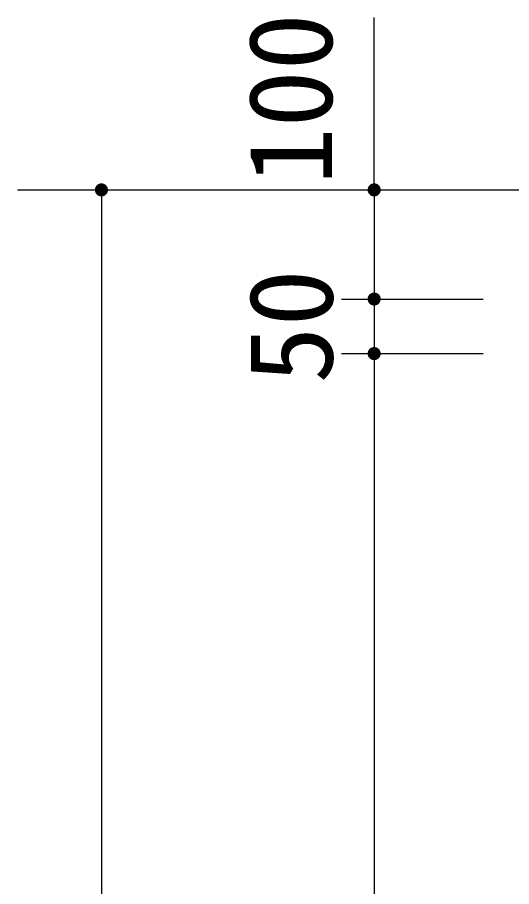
# Model space of a CAD drawing. Units: millimetres, scale not verified. Extents: x -8910 to 8910, y -6308 to 6308.
# Drawn here: x -7257 to -6804, y -1851 to -1054 of the extents above; entities that cross this region are included whole.
import ezdxf
from ezdxf.enums import TextEntityAlignment as Align

# ---------------------------------------------------------------- set-up
doc = ezdxf.new("R2010")
doc.units = ezdxf.units.MM
doc.header["$LTSCALE"] = 30
doc.layers.add('0-0_製作', color=5, linetype='Continuous', lineweight=25)
doc.layers.add('0-2_機器', color=2, linetype='Continuous', lineweight=25)
doc.styles.add('ＭＳ ゴシック', font='')
doc.styles.get('ＭＳ ゴシック').set_extended_font_data('MS Gothic')

msp = doc.modelspace()

# ---------------------------------------------------------------- linework, layer by layer
at = {"layer": '0-0_製作', "color": 2}
for p, q in [((-6930.27, -1212.48), (-6930.27, -1054.39)), ((-7210.27, -1212.48), (-6404.45, -1212.48)), ((-7180.27, -1212.48), (-7180.27, -3652.48)), ((-6930.27, -1212.48), (-6930.27, -1312.48)), ((-6960.27, -1312.48), (-6830.27, -1312.48)), ((-6930.27, -1312.48), (-6930.27, -1362.48)), ((-6960.27, -1362.48), (-6830.27, -1362.48)), ((-6930.27, -1362.48), (-6930.27, -3402.48))]:
    msp.add_line(p, q, dxfattribs=at)
at = {"layer": '0-0_製作'}
for points in [[(-7185.97, -1210.62), (-7180.27, -1212.48), (-7186.16, -1211.35)], [(-7185.7, -1209.92), (-7180.27, -1212.48), (-7185.97, -1210.62)], [(-7185.33, -1209.26), (-7180.27, -1212.48), (-7185.7, -1209.92)], [(-7184.89, -1208.65), (-7180.27, -1212.48), (-7185.33, -1209.26)], [(-7184.37, -1208.1), (-7180.27, -1212.48), (-7184.89, -1208.65)], [(-7183.79, -1207.62), (-7180.27, -1212.48), (-7184.37, -1208.1)], [(-7183.16, -1207.22), (-7180.27, -1212.48), (-7183.79, -1207.62)], [(-7182.48, -1206.9), (-7180.27, -1212.48), (-7183.16, -1207.22)], [(-7181.76, -1206.66), (-7180.27, -1212.48), (-7182.48, -1206.9)], [(-7181.02, -1206.52), (-7180.27, -1212.48), (-7181.76, -1206.66)], [(-7181.02, -1206.52), (-7180.27, -1206.48), (-7180.27, -1212.48)], [(-7180.27, -1206.48), (-7174.27, -1212.48), (-7180.27, -1212.48)], [(-7179.89, -1206.49), (-7174.27, -1212.48), (-7180.27, -1206.48)], [(-7179.14, -1206.58), (-7174.27, -1212.48), (-7179.89, -1206.49)], [(-7178.41, -1206.77), (-7174.27, -1212.48), (-7179.14, -1206.58)], [(-7177.71, -1207.05), (-7174.27, -1212.48), (-7178.41, -1206.77)], [(-7177.05, -1207.41), (-7174.27, -1212.48), (-7177.71, -1207.05)], [(-7176.44, -1207.85), (-7174.27, -1212.48), (-7177.05, -1207.41)], [(-7175.89, -1208.37), (-7174.27, -1212.48), (-7176.44, -1207.85)], [(-7175.41, -1208.95), (-7174.27, -1212.48), (-7175.89, -1208.37)], [(-7175.01, -1209.59), (-7174.27, -1212.48), (-7175.41, -1208.95)], [(-7174.69, -1210.27), (-7174.27, -1212.48), (-7175.01, -1209.59)], [(-7174.46, -1210.98), (-7174.27, -1212.48), (-7174.69, -1210.27)], [(-6935.97, -1210.62), (-6930.27, -1212.48), (-6936.16, -1211.35)], [(-6935.7, -1209.92), (-6930.27, -1212.48), (-6935.97, -1210.62)], [(-6935.33, -1209.26), (-6930.27, -1212.48), (-6935.7, -1209.92)], [(-6934.89, -1208.65), (-6930.27, -1212.48), (-6935.33, -1209.26)], [(-6934.37, -1208.1), (-6930.27, -1212.48), (-6934.89, -1208.65)], [(-6933.79, -1207.62), (-6930.27, -1212.48), (-6934.37, -1208.1)], [(-6933.16, -1207.22), (-6930.27, -1212.48), (-6933.79, -1207.62)], [(-6932.48, -1206.9), (-6930.27, -1212.48), (-6933.16, -1207.22)], [(-6931.76, -1206.66), (-6930.27, -1212.48), (-6932.48, -1206.9)], [(-6931.02, -1206.52), (-6930.27, -1212.48), (-6931.76, -1206.66)], [(-6931.02, -1206.52), (-6930.27, -1206.48), (-6930.27, -1212.48)], [(-6930.27, -1206.48), (-6924.27, -1212.48), (-6930.27, -1212.48)], [(-6929.89, -1206.49), (-6924.27, -1212.48), (-6930.27, -1206.48)], [(-6929.14, -1206.58), (-6924.27, -1212.48), (-6929.89, -1206.49)], [(-6928.41, -1206.77), (-6924.27, -1212.48), (-6929.14, -1206.58)], [(-6927.71, -1207.05), (-6924.27, -1212.48), (-6928.41, -1206.77)], [(-6927.05, -1207.41), (-6924.27, -1212.48), (-6927.71, -1207.05)], [(-6926.44, -1207.85), (-6924.27, -1212.48), (-6927.05, -1207.41)], [(-6925.89, -1208.37), (-6924.27, -1212.48), (-6926.44, -1207.85)], [(-6925.41, -1208.95), (-6924.27, -1212.48), (-6925.89, -1208.37)], [(-6925.01, -1209.59), (-6924.27, -1212.48), (-6925.41, -1208.95)], [(-6924.69, -1210.27), (-6924.27, -1212.48), (-6925.01, -1209.59)], [(-6924.46, -1210.98), (-6924.27, -1212.48), (-6924.69, -1210.27)], [(-7186.26, -1212.1), (-7180.27, -1212.48), (-7186.27, -1212.48)], [(-7186.27, -1212.48), (-7186.08, -1213.97), (-7186.22, -1213.23)], [(-7186.27, -1212.48), (-7185.85, -1214.68), (-7186.08, -1213.97)], [(-7180.27, -1212.48), (-7185.85, -1214.68), (-7186.27, -1212.48)], [(-7186.16, -1211.35), (-7180.27, -1212.48), (-7186.26, -1212.1)], [(-7180.27, -1212.48), (-7185.52, -1215.37), (-7185.85, -1214.68)], [(-7180.27, -1212.48), (-7185.12, -1216), (-7185.52, -1215.37)], [(-7180.27, -1212.48), (-7184.64, -1216.58), (-7185.12, -1216)], [(-7180.27, -1212.48), (-7184.09, -1217.1), (-7184.64, -1216.58)], [(-7180.27, -1212.48), (-7183.48, -1217.54), (-7184.09, -1217.1)], [(-7180.27, -1212.48), (-7182.82, -1217.91), (-7183.48, -1217.54)], [(-7180.27, -1212.48), (-7182.12, -1218.18), (-7182.82, -1217.91)], [(-7180.27, -1212.48), (-7181.39, -1218.37), (-7182.12, -1218.18)], [(-7180.27, -1212.48), (-7180.64, -1218.46), (-7181.39, -1218.37)], [(-7180.27, -1212.48), (-7180.27, -1218.48), (-7180.64, -1218.46)], [(-7180.27, -1212.48), (-7179.51, -1218.43), (-7180.27, -1218.48)], [(-7180.27, -1212.48), (-7178.77, -1218.29), (-7179.51, -1218.43)], [(-7174.27, -1212.48), (-7178.77, -1218.29), (-7180.27, -1212.48)], [(-7174.27, -1212.48), (-7178.06, -1218.05), (-7178.77, -1218.29)], [(-7174.27, -1212.48), (-7177.38, -1217.73), (-7178.06, -1218.05)], [(-7174.27, -1212.48), (-7176.74, -1217.33), (-7177.38, -1217.73)], [(-7174.27, -1212.48), (-7176.16, -1216.85), (-7176.74, -1217.33)], [(-7174.27, -1212.48), (-7175.64, -1216.3), (-7176.16, -1216.85)], [(-7174.27, -1212.48), (-7175.2, -1215.69), (-7175.64, -1216.3)], [(-7174.27, -1212.48), (-7174.84, -1215.03), (-7175.2, -1215.69)], [(-7174.27, -1212.48), (-7174.56, -1214.33), (-7174.84, -1215.03)], [(-7174.27, -1212.48), (-7174.37, -1213.6), (-7174.56, -1214.33)], [(-7174.46, -1210.98), (-7174.31, -1211.72), (-7174.27, -1212.48)], [(-7174.27, -1212.48), (-7174.28, -1212.85), (-7174.37, -1213.6)], [(-6936.26, -1212.1), (-6930.27, -1212.48), (-6936.27, -1212.48)], [(-6936.27, -1212.48), (-6936.08, -1213.97), (-6936.22, -1213.23)], [(-6936.27, -1212.48), (-6935.85, -1214.68), (-6936.08, -1213.97)], [(-6930.27, -1212.48), (-6935.85, -1214.68), (-6936.27, -1212.48)], [(-6936.16, -1211.35), (-6930.27, -1212.48), (-6936.26, -1212.1)], [(-6930.27, -1212.48), (-6935.52, -1215.37), (-6935.85, -1214.68)], [(-6930.27, -1212.48), (-6935.12, -1216), (-6935.52, -1215.37)], [(-6930.27, -1212.48), (-6934.64, -1216.58), (-6935.12, -1216)], [(-6930.27, -1212.48), (-6934.09, -1217.1), (-6934.64, -1216.58)], [(-6930.27, -1212.48), (-6933.48, -1217.54), (-6934.09, -1217.1)], [(-6930.27, -1212.48), (-6932.82, -1217.91), (-6933.48, -1217.54)], [(-6930.27, -1212.48), (-6932.12, -1218.18), (-6932.82, -1217.91)], [(-6930.27, -1212.48), (-6931.39, -1218.37), (-6932.12, -1218.18)], [(-6930.27, -1212.48), (-6930.64, -1218.46), (-6931.39, -1218.37)], [(-6930.27, -1212.48), (-6930.27, -1218.48), (-6930.64, -1218.46)], [(-6930.27, -1212.48), (-6929.51, -1218.43), (-6930.27, -1218.48)], [(-6930.27, -1212.48), (-6928.77, -1218.29), (-6929.51, -1218.43)], [(-6924.27, -1212.48), (-6928.77, -1218.29), (-6930.27, -1212.48)], [(-6924.27, -1212.48), (-6928.06, -1218.05), (-6928.77, -1218.29)], [(-6924.27, -1212.48), (-6927.38, -1217.73), (-6928.06, -1218.05)], [(-6924.27, -1212.48), (-6926.74, -1217.33), (-6927.38, -1217.73)], [(-6924.27, -1212.48), (-6926.16, -1216.85), (-6926.74, -1217.33)], [(-6924.27, -1212.48), (-6925.64, -1216.3), (-6926.16, -1216.85)], [(-6924.27, -1212.48), (-6925.2, -1215.69), (-6925.64, -1216.3)], [(-6924.27, -1212.48), (-6924.84, -1215.03), (-6925.2, -1215.69)], [(-6924.27, -1212.48), (-6924.56, -1214.33), (-6924.84, -1215.03)], [(-6924.27, -1212.48), (-6924.37, -1213.6), (-6924.56, -1214.33)], [(-6924.46, -1210.98), (-6924.31, -1211.72), (-6924.27, -1212.48)], [(-6924.27, -1212.48), (-6924.28, -1212.85), (-6924.37, -1213.6)], [(-6936.26, -1312.1), (-6930.27, -1312.48), (-6936.27, -1312.48)], [(-6936.27, -1312.48), (-6936.08, -1313.97), (-6936.22, -1313.23)], [(-6936.27, -1312.48), (-6935.85, -1314.68), (-6936.08, -1313.97)], [(-6930.27, -1312.48), (-6935.85, -1314.68), (-6936.27, -1312.48)], [(-6936.16, -1311.35), (-6930.27, -1312.48), (-6936.26, -1312.1)], [(-6935.97, -1310.62), (-6930.27, -1312.48), (-6936.16, -1311.35)], [(-6935.7, -1309.92), (-6930.27, -1312.48), (-6935.97, -1310.62)], [(-6930.27, -1312.48), (-6935.52, -1315.37), (-6935.85, -1314.68)], [(-6935.33, -1309.26), (-6930.27, -1312.48), (-6935.7, -1309.92)], [(-6930.27, -1312.48), (-6935.12, -1316), (-6935.52, -1315.37)], [(-6934.89, -1308.65), (-6930.27, -1312.48), (-6935.33, -1309.26)], [(-6930.27, -1312.48), (-6934.64, -1316.58), (-6935.12, -1316)], [(-6934.37, -1308.1), (-6930.27, -1312.48), (-6934.89, -1308.65)], [(-6930.27, -1312.48), (-6934.09, -1317.1), (-6934.64, -1316.58)], [(-6933.79, -1307.62), (-6930.27, -1312.48), (-6934.37, -1308.1)], [(-6930.27, -1312.48), (-6933.48, -1317.54), (-6934.09, -1317.1)], [(-6933.16, -1307.22), (-6930.27, -1312.48), (-6933.79, -1307.62)], [(-6930.27, -1312.48), (-6932.82, -1317.91), (-6933.48, -1317.54)], [(-6932.48, -1306.9), (-6930.27, -1312.48), (-6933.16, -1307.22)], [(-6930.27, -1312.48), (-6932.12, -1318.18), (-6932.82, -1317.91)], [(-6931.76, -1306.66), (-6930.27, -1312.48), (-6932.48, -1306.9)], [(-6930.27, -1312.48), (-6931.39, -1318.37), (-6932.12, -1318.18)], [(-6931.02, -1306.52), (-6930.27, -1312.48), (-6931.76, -1306.66)], [(-6930.27, -1312.48), (-6930.64, -1318.46), (-6931.39, -1318.37)], [(-6931.02, -1306.52), (-6930.27, -1306.48), (-6930.27, -1312.48)], [(-6930.27, -1312.48), (-6930.27, -1318.48), (-6930.64, -1318.46)], [(-6930.27, -1306.48), (-6924.27, -1312.48), (-6930.27, -1312.48)], [(-6929.89, -1306.49), (-6924.27, -1312.48), (-6930.27, -1306.48)], [(-6930.27, -1312.48), (-6929.51, -1318.43), (-6930.27, -1318.48)], [(-6930.27, -1312.48), (-6928.77, -1318.29), (-6929.51, -1318.43)], [(-6924.27, -1312.48), (-6928.77, -1318.29), (-6930.27, -1312.48)], [(-6929.14, -1306.58), (-6924.27, -1312.48), (-6929.89, -1306.49)], [(-6928.41, -1306.77), (-6924.27, -1312.48), (-6929.14, -1306.58)], [(-6924.27, -1312.48), (-6928.06, -1318.05), (-6928.77, -1318.29)], [(-6927.71, -1307.05), (-6924.27, -1312.48), (-6928.41, -1306.77)], [(-6924.27, -1312.48), (-6927.38, -1317.73), (-6928.06, -1318.05)], [(-6927.05, -1307.41), (-6924.27, -1312.48), (-6927.71, -1307.05)], [(-6924.27, -1312.48), (-6926.74, -1317.33), (-6927.38, -1317.73)], [(-6926.44, -1307.85), (-6924.27, -1312.48), (-6927.05, -1307.41)], [(-6924.27, -1312.48), (-6926.16, -1316.85), (-6926.74, -1317.33)], [(-6925.89, -1308.37), (-6924.27, -1312.48), (-6926.44, -1307.85)], [(-6924.27, -1312.48), (-6925.64, -1316.3), (-6926.16, -1316.85)], [(-6925.41, -1308.95), (-6924.27, -1312.48), (-6925.89, -1308.37)], [(-6924.27, -1312.48), (-6925.2, -1315.69), (-6925.64, -1316.3)], [(-6925.01, -1309.59), (-6924.27, -1312.48), (-6925.41, -1308.95)], [(-6924.27, -1312.48), (-6924.84, -1315.03), (-6925.2, -1315.69)], [(-6924.69, -1310.27), (-6924.27, -1312.48), (-6925.01, -1309.59)], [(-6924.27, -1312.48), (-6924.56, -1314.33), (-6924.84, -1315.03)], [(-6924.46, -1310.98), (-6924.27, -1312.48), (-6924.69, -1310.27)], [(-6924.27, -1312.48), (-6924.37, -1313.6), (-6924.56, -1314.33)], [(-6924.46, -1310.98), (-6924.31, -1311.72), (-6924.27, -1312.48)], [(-6924.27, -1312.48), (-6924.28, -1312.85), (-6924.37, -1313.6)], [(-6936.16, -1361.35), (-6930.27, -1362.48), (-6936.26, -1362.1)], [(-6935.97, -1360.62), (-6930.27, -1362.48), (-6936.16, -1361.35)], [(-6935.7, -1359.92), (-6930.27, -1362.48), (-6935.97, -1360.62)], [(-6935.33, -1359.26), (-6930.27, -1362.48), (-6935.7, -1359.92)], [(-6934.89, -1358.65), (-6930.27, -1362.48), (-6935.33, -1359.26)], [(-6934.37, -1358.1), (-6930.27, -1362.48), (-6934.89, -1358.65)], [(-6933.79, -1357.62), (-6930.27, -1362.48), (-6934.37, -1358.1)], [(-6933.16, -1357.22), (-6930.27, -1362.48), (-6933.79, -1357.62)], [(-6932.48, -1356.9), (-6930.27, -1362.48), (-6933.16, -1357.22)], [(-6931.76, -1356.66), (-6930.27, -1362.48), (-6932.48, -1356.9)], [(-6931.02, -1356.52), (-6930.27, -1362.48), (-6931.76, -1356.66)], [(-6931.02, -1356.52), (-6930.27, -1356.48), (-6930.27, -1362.48)], [(-6930.27, -1356.48), (-6924.27, -1362.48), (-6930.27, -1362.48)], [(-6929.89, -1356.49), (-6924.27, -1362.48), (-6930.27, -1356.48)], [(-6929.14, -1356.58), (-6924.27, -1362.48), (-6929.89, -1356.49)], [(-6928.41, -1356.77), (-6924.27, -1362.48), (-6929.14, -1356.58)], [(-6927.71, -1357.05), (-6924.27, -1362.48), (-6928.41, -1356.77)], [(-6927.05, -1357.41), (-6924.27, -1362.48), (-6927.71, -1357.05)], [(-6926.44, -1357.85), (-6924.27, -1362.48), (-6927.05, -1357.41)], [(-6925.89, -1358.37), (-6924.27, -1362.48), (-6926.44, -1357.85)], [(-6925.41, -1358.95), (-6924.27, -1362.48), (-6925.89, -1358.37)], [(-6925.01, -1359.59), (-6924.27, -1362.48), (-6925.41, -1358.95)], [(-6924.69, -1360.27), (-6924.27, -1362.48), (-6925.01, -1359.59)], [(-6924.69, -1360.27), (-6924.31, -1361.72), (-6924.27, -1362.48)], [(-6924.46, -1360.98), (-6924.31, -1361.72), (-6924.69, -1360.27)], [(-6936.26, -1362.1), (-6930.27, -1362.48), (-6936.27, -1362.48)], [(-6936.27, -1362.48), (-6935.85, -1364.68), (-6936.22, -1363.23)], [(-6936.27, -1362.48), (-6935.52, -1365.37), (-6935.85, -1364.68)], [(-6930.27, -1362.48), (-6935.52, -1365.37), (-6936.27, -1362.48)], [(-6936.22, -1363.23), (-6935.85, -1364.68), (-6936.08, -1363.97)], [(-6930.27, -1362.48), (-6935.12, -1366), (-6935.52, -1365.37)], [(-6930.27, -1362.48), (-6934.64, -1366.58), (-6935.12, -1366)], [(-6930.27, -1362.48), (-6934.09, -1367.1), (-6934.64, -1366.58)], [(-6930.27, -1362.48), (-6933.48, -1367.54), (-6934.09, -1367.1)], [(-6930.27, -1362.48), (-6932.82, -1367.91), (-6933.48, -1367.54)], [(-6930.27, -1362.48), (-6932.12, -1368.18), (-6932.82, -1367.91)], [(-6930.27, -1362.48), (-6931.39, -1368.37), (-6932.12, -1368.18)], [(-6930.27, -1362.48), (-6930.64, -1368.46), (-6931.39, -1368.37)], [(-6930.27, -1362.48), (-6930.27, -1368.48), (-6930.64, -1368.46)], [(-6930.27, -1362.48), (-6929.51, -1368.43), (-6930.27, -1368.48)], [(-6930.27, -1362.48), (-6928.77, -1368.29), (-6929.51, -1368.43)], [(-6924.27, -1362.48), (-6928.77, -1368.29), (-6930.27, -1362.48)], [(-6924.27, -1362.48), (-6928.06, -1368.05), (-6928.77, -1368.29)], [(-6924.27, -1362.48), (-6927.38, -1367.73), (-6928.06, -1368.05)], [(-6924.27, -1362.48), (-6926.74, -1367.33), (-6927.38, -1367.73)], [(-6924.27, -1362.48), (-6926.16, -1366.85), (-6926.74, -1367.33)], [(-6924.27, -1362.48), (-6925.64, -1366.3), (-6926.16, -1366.85)], [(-6924.27, -1362.48), (-6925.2, -1365.69), (-6925.64, -1366.3)], [(-6924.27, -1362.48), (-6924.84, -1365.03), (-6925.2, -1365.69)], [(-6924.27, -1362.48), (-6924.56, -1364.33), (-6924.84, -1365.03)], [(-6924.27, -1362.48), (-6924.37, -1363.6), (-6924.56, -1364.33)], [(-6924.27, -1362.48), (-6924.28, -1362.85), (-6924.37, -1363.6)]]:
    msp.add_solid(points, dxfattribs=at)
at = {"layer": '0-2_機器'}
msp.add_line((-7257.32, -1212.48), (-2658.91, -1212.48), dxfattribs=at)

# ---------------------------------------------------------------- texts
at = {"layer": '0-0_製作', "color": 4, "style": 'ＭＳ ゴシック'}
for s, p in [('100', (-6945.71, -1207.65)), ('50', (-6945.27, -1389.98))]:
    msp.add_text(s, height=76.98, rotation=90, dxfattribs=at).set_placement(p, align=Align.BOTTOM_LEFT)

doc.saveas('drawing.dxf')
